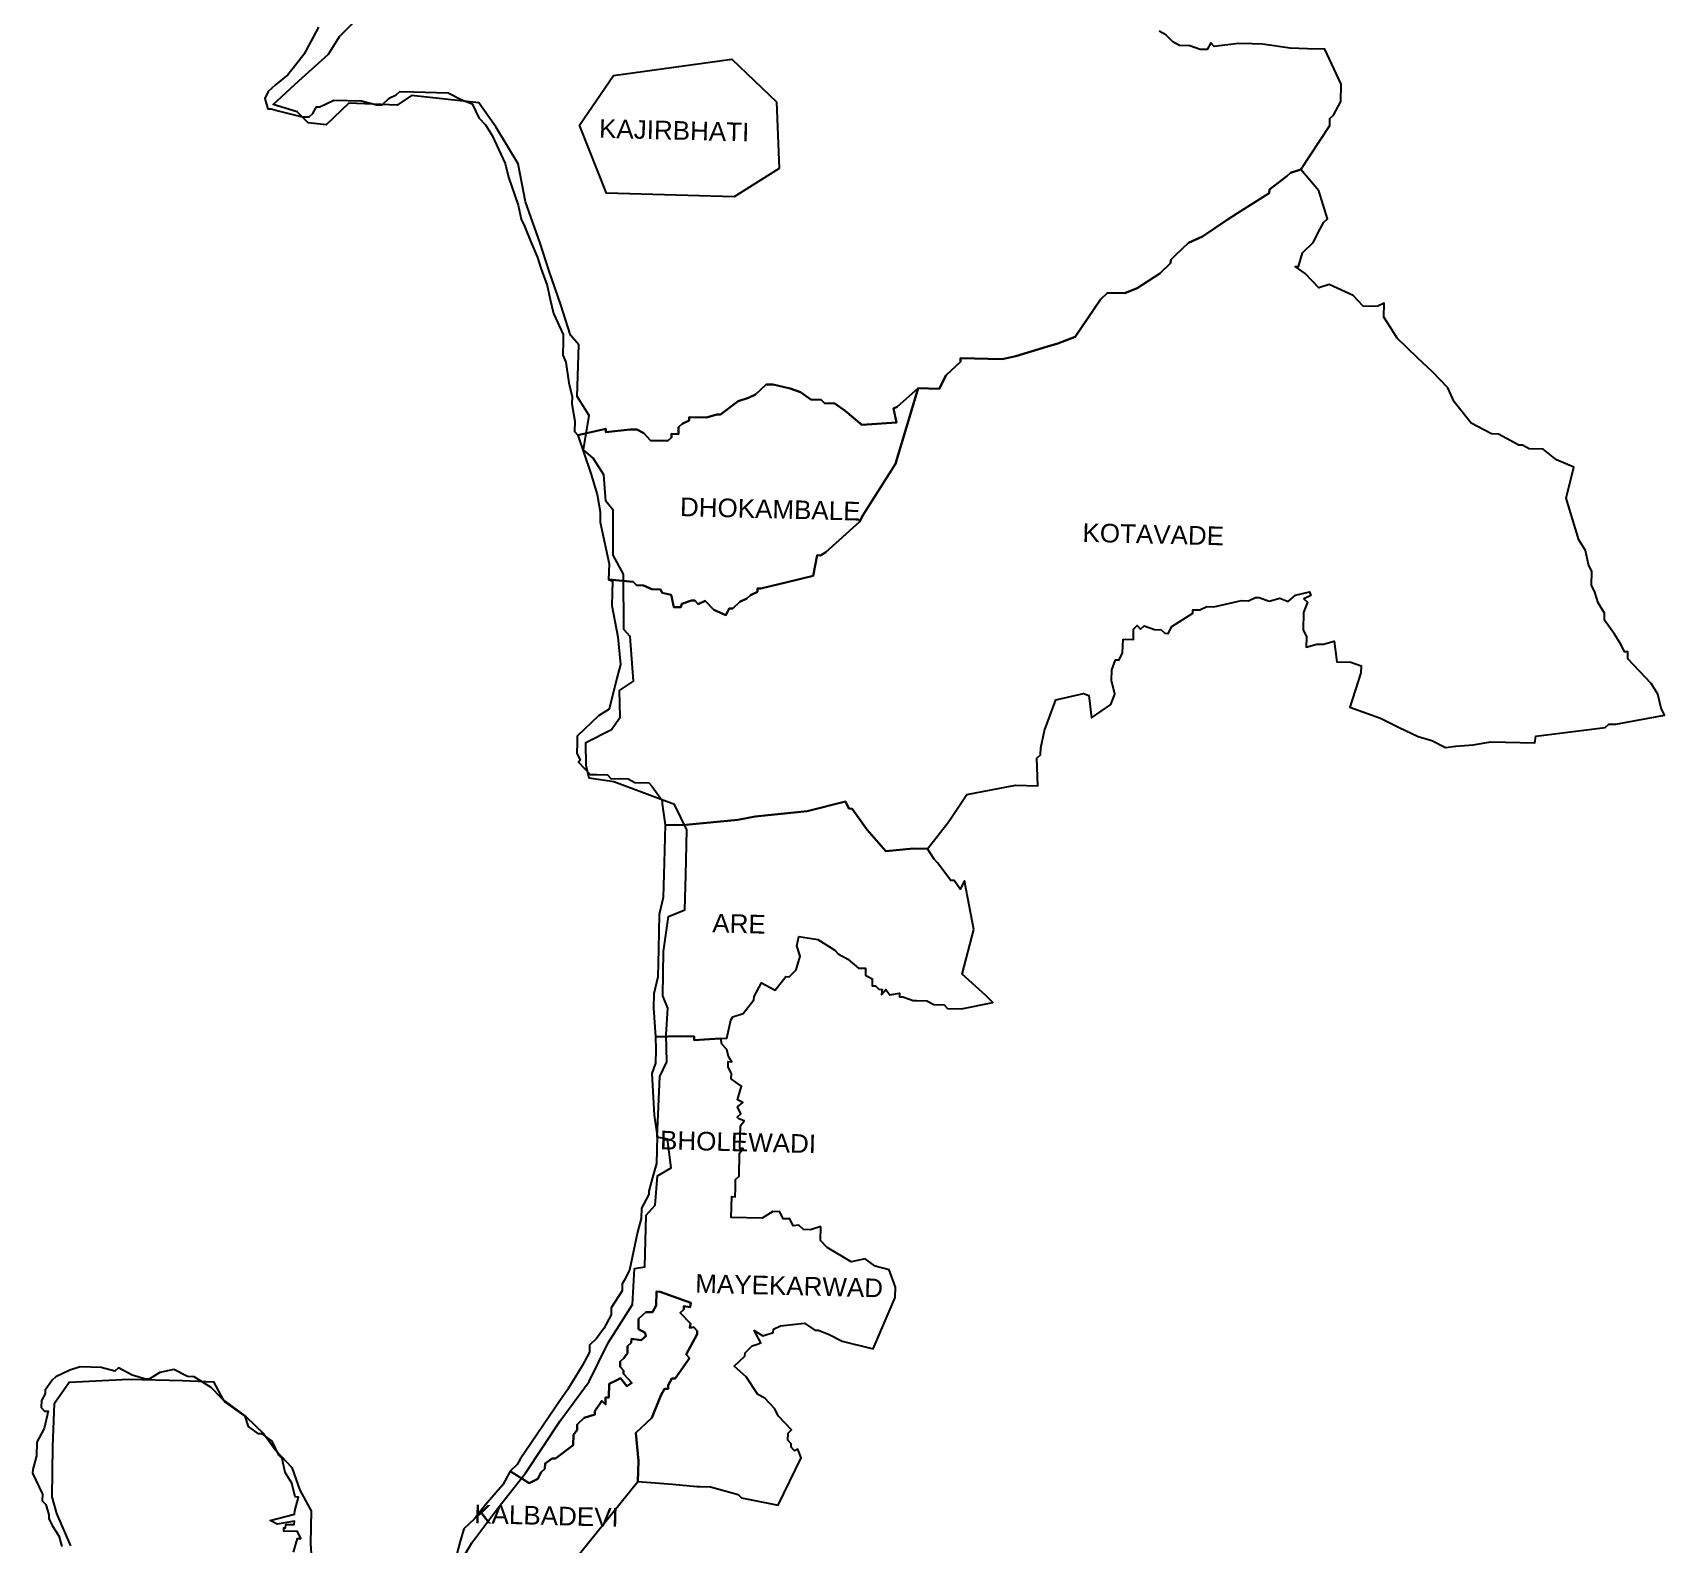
# Model space of a CAD drawing. Header units: metres. Extents: x 306399 to 345774, y 1851529 to 1914552.
# Drawn here: x 313886 to 323006, y 1884736 to 1893187 of the extents above; entities that cross this region are included whole.
import ezdxf

# ---------------------------------------------------------------- set-up
doc = ezdxf.new("R2010")
doc.units = ezdxf.units.M
doc.header["$MEASUREMENT"] = 0
for name, color, linetype in [('TALUKA BOUNDRY', 150, 'Continuous'), ('VILLAGE BOUNDRY', 5, 'Continuous'), ('VILLAGE NAME', 1, 'Continuous')]:
    doc.layers.add(name, color=color, linetype=linetype)
doc.styles.get("Standard").update_dxf_attribs({"font": 'arial.ttf'})

# ---------------------------------------------------------------- blocks, each defined once
blk = doc.blocks.new('57485')
at = {"layer": 'TALUKA BOUNDRY'}
for points in [[(314522.1, 1884762.8, 0), (314440.4, 1884942.2, 0), (314412.5, 1885034.5, 0), (314409.8, 1885314.1, 0), (314414.6, 1885557.7, 0), (314493.8, 1885676.8, 0), (314827.4, 1885700.9, 0), (315126.9, 1885698.2, 0), (315301.3, 1885694, 0), (315357.7, 1885596, 0), (315487.1, 1885502.8, 0), (315587.9, 1885409.9, 0), (315657.4, 1885317.2, 0), (315747.7, 1885224.3, 0), (315796.1, 1885099.4, 0), (315860.2, 1884985.1, 0), (315861.2, 1884801, 0), (315870.6, 1884684.5, 0)], [(316696.4, 1884704.2, 0), (316762.6, 1884822.8, 0), (316904.9, 1885019.2, 0), (317055.1, 1885218.2, 0), (317242.7, 1885515.1, 0), (317400.9, 1885738.4, 0), (317501.8, 1885956.8, 0), (317633.9, 1886172.2, 0), (317640.9, 1886375.2, 0), (317698.3, 1886384.2, 0), (317700.8, 1886673.9, 0), (317750.8, 1886730.3, 0), (317760, 1886895.4, 0), (317835.9, 1886940.7, 0), (317811.3, 1887100.7, 0), (317754.1, 1887110, 0), (317762.3, 1887451.1, 0), (317799.5, 1887532.6, 0), (317793, 1887684.3, 0), (317799.5, 1887833.2, 0), (317768.9, 1887901.1, 0), (317768.4, 1888150.2, 0), (317793.6, 1888345.6, 0), (317882.5, 1888385.4, 0), (317884.2, 1888580.3, 0), (317886.4, 1888832.8, 0), (317814.7, 1888971.5, 0), (317472, 1889091.6, 0), (317334.2, 1889109.1, 0), (317316.6, 1889179.6, 0), (317312.5, 1889309.6, 0), (317453.8, 1889384.2, 0), (317501.3, 1889454.8, 0), (317494.8, 1889603.8, 0), (317570.7, 1889657.3, 0), (317546.9, 1889906.6, 0), (317510.8, 1889945.5, 0), (317503.1, 1890254.2, 0), (317444.1, 1890359, 0), (317438.5, 1890610.8, 0), (317397.3, 1890659.9, 0), (317383, 1890806.2, 0), (317321.3, 1890898.8, 0), (317267, 1890945.3, 0), (317294.7, 1891137.3, 0), (317225.4, 1891241.5, 0), (317227.9, 1891531.2, 0), (317181.5, 1891583.7, 0), (317123.1, 1891752.1, 0), (317054.5, 1891939.5, 0), (317001.2, 1892094.3, 0), (316914.7, 1892323.8, 0), (316869.7, 1892535.4, 0), (316741.3, 1892739.6, 0), (316643.6, 1892873.1, 0), (316266.3, 1892906.3, 0), (316187.7, 1892850.8, 0), (315917, 1892855.9, 0), (315793.5, 1892732.4, 0), (315692.1, 1892741.5, 0), (315630.1, 1892801.6, 0), (315495.1, 1892840.7, 0), (315634.3, 1892974.8, 0), (315797.1, 1893127.7, 0), (315857.8, 1893227.3, 0), (315965.6, 1893340.8, 0)]]:
    blk.add_polyline3d(points, dxfattribs=at)
at = {"layer": 'VILLAGE BOUNDRY'}
for points in [[(315738.5, 1893277.8), (315699.4, 1893200.7), (315660.3, 1893123.5), (315601.9, 1893046.6), (315572.6, 1893008), (315504.6, 1892950.4), (315465.8, 1892911.9), (315446.2, 1892873.4), (315465.2, 1892815.3), (315484.5, 1892815.2), (315523.1, 1892805.3), (315658.3, 1892775.5), (315697, 1892775.3), (315716.4, 1892794.5), (315736, 1892833.1), (315755.3, 1892833), (315832.9, 1892871.2), (315987.6, 1892870.3), (316074.5, 1892850.5), (316103.5, 1892850.3), (316142.3, 1892888.8), (316181.1, 1892907.9), (316200.6, 1892927.1), (316277.9, 1892926.7), (316471.3, 1892925.6), (316548.4, 1892886.5), (316606.3, 1892866.8), (316644.5, 1892789.3), (316683, 1892750.4), (316721.3, 1892692.2), (316797.8, 1892537), (316816.7, 1892459.6), (316873.8, 1892304.6), (316892.7, 1892227.1), (316911.8, 1892188.3), (316950, 1892101.1), (316988.2, 1892013.9), (317007.2, 1891955.8), (317045.3, 1891858.9), (317064.2, 1891781.5), (317083.1, 1891704), (317140.4, 1891587.7), (317140.2, 1891549), (317139.8, 1891471.7), (317158.9, 1891432.9), (317177.6, 1891316.8), (317196.5, 1891239.3), (317196.3, 1891200.7), (317215.1, 1891103.9), (317214.7, 1891045.9), (317233.9, 1891026.4), (317388.8, 1891064.2), (317388.7, 1891044.9), (317524.2, 1891063.4), (317562.9, 1891063.2), (317601.4, 1891043.7), (317639.9, 1891004.8), (317736.6, 1891004.2), (317756, 1891023.5), (317756.1, 1891042.8), (317794.8, 1891042.6), (317795, 1891081.3), (317814.4, 1891100.5), (317853.2, 1891119.6), (317853.3, 1891139), (317950, 1891138.4), (318008.1, 1891157.4), (318027.4, 1891157.3), (318124.5, 1891234.1), (318182.7, 1891253.1), (318221.4, 1891272.2), (318279.8, 1891329.9), (318318.5, 1891329.6), (318415, 1891309.8), (318472.9, 1891290.1), (318530.7, 1891251.1), (318588.7, 1891250.8), (318607.9, 1891231.3), (318665.9, 1891231), (318723.7, 1891192), (318819.9, 1891114.1), (319013.4, 1891132.4), (318994.5, 1891209.8), (319013.9, 1891219.4), (319130.5, 1891325.1), (319246.5, 1891324.4), (319285.6, 1891401.6), (319363.4, 1891478.4), (319363.5, 1891497.8), (319595.5, 1891496.5), (319672.9, 1891515.4), (319847.3, 1891572.4), (319905.4, 1891591.4), (320002.3, 1891629.5), (320138.8, 1891841.4), (320177.7, 1891879.9), (320274.4, 1891879.3), (320342.2, 1891908), (320468.4, 1891994.2), (320526.8, 1892051.9), (320526.9, 1892071.3), (320556, 1892100.1), (320624.1, 1892167.4), (320701.6, 1892205.6), (320837.5, 1892301.5), (320895.7, 1892339.9), (321070.4, 1892454.9), (321070.5, 1892474.2), (321167.6, 1892551), (321187.1, 1892570.2), (321245.2, 1892589.3), (321401.3, 1892839.7), (321401.5, 1892878.4), (321420.9, 1892897.6), (321460.1, 1892974.8), (321460.6, 1893071.4), (321365, 1893265.3), (321268.3, 1893265.8), (321171.7, 1893266.4), (321017.1, 1893286.6), (320959.1, 1893287), (320881.8, 1893287.4), (320746.3, 1893268.8), (320727.1, 1893288.3), (320707.5, 1893249.7), (320668.9, 1893249.9), (320611, 1893269.6), (320553, 1893269.9), (320514.4, 1893289.5), (320475.9, 1893328.4), (320437.4, 1893347.9)], [(317208.2, 1892759.1), (317393.7, 1893040.8), (318053.3, 1893143.9), (318307.5, 1892910.2), (318328.2, 1892539.2), (318080.8, 1892374.2), (317366.2, 1892381.1), (317208.2, 1892759.1)], [(315767.7, 1884750.7), (315787.5, 1884827.9), (315806.8, 1884827.8), (315787.7, 1884866.6), (315710.3, 1884867), (315710.4, 1884886.3), (315720.1, 1884886.3), (315720.2, 1884905.7), (315768.5, 1884905.4), (315768.6, 1884924.7), (315671.8, 1884905.9), (315633.3, 1884925.5), (315768.9, 1884963.4), (315769, 1884982.7), (315788.8, 1885060), (315769.4, 1885060.1), (315750.5, 1885137.5), (315712.2, 1885195.7), (315693.3, 1885273.2), (315674, 1885292.6), (315635.8, 1885370.2), (315578.1, 1885409.2), (315558.7, 1885409.3), (315500.9, 1885448.3), (315481.9, 1885506.4), (315366.4, 1885584.4), (315347.1, 1885603.8), (315289.4, 1885662.2), (315193.1, 1885720.7), (315154.4, 1885720.9), (315077.3, 1885760), (314999.9, 1885741.2), (314941.7, 1885702.8), (314922.3, 1885702.9), (314845.1, 1885722.7), (314767.9, 1885761.8), (314748.5, 1885742.6), (314671.2, 1885762.3), (314555.3, 1885763), (314497.1, 1885744), (314419.6, 1885705.8), (314400.1, 1885686.6), (314361.2, 1885628.7), (314361.1, 1885609.4), (314341.5, 1885570.8), (314341.3, 1885532.2), (314360.5, 1885512.7), (314379.8, 1885512.6), (314360, 1885416), (314320.9, 1885338.9), (314320.4, 1885261.6), (314300.6, 1885184.4), (314300.5, 1885165.1), (314357.9, 1885048.7), (314357.7, 1885010), (314376.9, 1884990.6), (314395.9, 1884932.5), (314395.8, 1884913.1), (314414.9, 1884874.3), (314453.2, 1884816.1), (314472.3, 1884758)], [(317236.3, 1884607), (317684.3, 1885184.6), (317684.9, 1885300.6), (317666.5, 1885455.3), (317754, 1885541.9), (317803.1, 1885667.3), (317822.6, 1885705.8), (317841.9, 1885705.7), (317842, 1885725.1), (317861.6, 1885763.6), (317880.9, 1885763.5), (317959, 1885879.1), (317939.7, 1885898.6), (317998.4, 1886014.2), (317998.5, 1886033.6), (317979.3, 1886053), (317956.7, 1886049.6), (317960.1, 1886072.4), (317902.3, 1886130.8), (317921.8, 1886150), (317921.9, 1886169.3), (317956.6, 1886163.9), (317960.7, 1886188.4), (317787, 1886247.5), (317767.7, 1886247.6), (317767.2, 1886170.2), (317747.7, 1886131.6), (317709, 1886131.9), (317670.1, 1886093.4), (317669.8, 1886035.4), (317708.4, 1886015.9), (317711.7, 1885997.5), (317686.6, 1885975), (317632.4, 1885981.4), (317630.7, 1885958.3), (317611.2, 1885939.1), (317611, 1885900.4), (317591.5, 1885871.5), (317572.1, 1885852.3), (317571.9, 1885823.3), (317591.2, 1885803.8), (317591.1, 1885784.5), (317639.1, 1885735.9), (317611.8, 1885716.3), (317575.7, 1885759), (317552.1, 1885746.1), (317513.4, 1885727), (317512.9, 1885649.6), (317493.6, 1885649.7), (317493.4, 1885611), (317474.1, 1885630.5), (317435.2, 1885572.7), (317435.1, 1885553.3), (317377, 1885534.4), (317338, 1885495.9), (317337.9, 1885466.9), (317318.4, 1885438), (317318.1, 1885380), (317221, 1885303.2), (317201.6, 1885303.3), (317162.8, 1885274.5), (317162.6, 1885245.5), (317143.1, 1885226.3), (317123.6, 1885187.7), (317077, 1885163), (316969.2, 1885227.3), (316930, 1885150.2), (316832.7, 1885034.7), (316774.3, 1884957.7), (316715.9, 1884900), (316696.2, 1884822.8), (316676.4, 1884745.6)]]:
    blk.add_lwpolyline(points, dxfattribs=at)
for points in [[(320302.1, 1889945.6), (320360.2, 1889945.3), (320360.5, 1890003.3), (320379.9, 1890022.6), (320399.1, 1890003.1), (320418.6, 1890022.3), (320476.5, 1890002.6), (320515.2, 1890002.4), (320534.4, 1889983), (320553.7, 1889982.9), (320573.3, 1890021.5), (320689.7, 1890098.1), (320689.8, 1890117.4), (320728.5, 1890117.2), (320767.3, 1890136.4), (320806, 1890136.2), (320960.9, 1890174), (320999.5, 1890173.7), (321038.3, 1890192.8), (321057.6, 1890192.7), (321115.5, 1890173.1), (321173.6, 1890192.1), (321220.6, 1890175), (321260.7, 1890210.9), (321338.2, 1890229.8), (321347.7, 1890210.4), (321309, 1890191.3), (321328.2, 1890171.9), (321308.6, 1890113.9), (321308, 1890017.3), (321327.1, 1889978.5), (321326.8, 1889920.5), (321384.9, 1889939.5), (321423.6, 1889939.3), (321481.7, 1889958.3), (321500.4, 1889842.2), (321577.7, 1889841.7), (321635.6, 1889822.1), (321635.4, 1889783.4), (321576.3, 1889590.4), (321750, 1889531.4), (321856, 1889482.5), (321962.1, 1889433.6), (322039.3, 1889413.7), (322116.5, 1889374.7), (322174.5, 1889384), (322271.2, 1889393.1), (322368, 1889411.9), (322614.3, 1889411.5), (322619.6, 1889449.2), (323006.6, 1889505), (323026, 1889524.2), (323064.7, 1889524), (323335.7, 1889580.5), (323316.6, 1889619.2), (323297.7, 1889696.7), (323259.4, 1889754.9), (323124.8, 1889891), (323125, 1889929.7), (323105.7, 1889929.8), (323086.6, 1889968.6), (323048.2, 1890026.8), (322990.6, 1890104.4), (322990.9, 1890143.1), (322952.6, 1890201.3), (322933.5, 1890259.4), (322914.4, 1890298.2), (322914.9, 1890375.6), (322895.8, 1890414.3), (322876.8, 1890491.8), (322838.5, 1890550), (322762.5, 1890782.5), (322802.1, 1890956.3), (322705.7, 1890995.5), (322628.6, 1891054), (322551.3, 1891054.4), (322512.7, 1891073.9), (322493.4, 1891074), (322377.8, 1891132.7), (322339.1, 1891132.9), (322223.4, 1891191.6), (322127.4, 1891308.1), (322089.1, 1891385.7), (322004.2, 1891471.9), (321916.1, 1891551), (321800.7, 1891658), (321762.3, 1891716.2), (321724, 1891774.5), (321724.4, 1891851.8), (321685.6, 1891832.7), (321608.3, 1891833.1), (321550.6, 1891891.4), (321415.6, 1891950.2), (321357.5, 1891931.2), (321280.6, 1892009), (321222.8, 1892048), (321242.1, 1892047.9), (321261.9, 1892125.1), (321320.3, 1892182.8), (321359.3, 1892259.9), (321378.9, 1892298.5), (321398.3, 1892317.7), (321346.8, 1892472.8), (321245.2, 1892589.3), (321187.1, 1892570.2), (321167.6, 1892551), (321070.5, 1892474.2), (321070.4, 1892454.9), (320895.7, 1892339.9), (320837.5, 1892301.5), (320701.6, 1892205.6), (320624.1, 1892167.4), (320556, 1892100.1), (320526.9, 1892071.3), (320526.8, 1892051.9), (320468.4, 1891994.2), (320342.2, 1891908), (320274.4, 1891879.3), (320177.7, 1891879.9), (320138.8, 1891841.4), (320002.3, 1891629.5), (319905.4, 1891591.4), (319847.3, 1891572.4), (319672.9, 1891515.4), (319595.5, 1891496.5), (319363.5, 1891497.8), (319363.4, 1891478.4), (319285.6, 1891401.6), (319246.5, 1891324.4), (319130.5, 1891325.1), (319012.1, 1890900.4), (318836.5, 1890611.3), (318816.9, 1890572.8), (318632.2, 1890399.8), (318603.1, 1890380.6), (318583.8, 1890380.7), (318563.8, 1890264.8), (318418.6, 1890227), (318273.3, 1890189.2), (318254, 1890189.3), (318253.9, 1890169.9), (318215.1, 1890150.8), (318195.7, 1890131.5), (318156.9, 1890112.4), (318118, 1890074), (318098.7, 1890074.1), (318079.1, 1890035.6), (318011.6, 1890064.9), (317963.5, 1890113.5), (317924.7, 1890094.4), (317905.5, 1890113.9), (317886.2, 1890114), (317832.4, 1890094.3), (317828, 1890075.6), (317789.3, 1890075.8), (317772.7, 1890143.3), (317722.1, 1890153.6), (317712.5, 1890172.9), (317664.2, 1890173.2), (317616, 1890192.9), (317577.3, 1890193.1), (317558.1, 1890212.5), (317421.1, 1890222.4), (317442, 1890213.2), (317441.3, 1890077.8), (317479, 1889903.6), (317497.4, 1889748.8), (317477.6, 1889671.6), (317438, 1889497.8), (317379.8, 1889459.5), (317263.1, 1889344.1), (317262.9, 1889305.4), (317262.6, 1889247.4), (317281.7, 1889208.6), (317271.9, 1889199), (317339.3, 1889130.9), (317377.9, 1889130.7), (317435.9, 1889130.4), (317455.2, 1889111), (317551.8, 1889110.4), (317590.4, 1889090.9), (317667.7, 1889090.5), (317686.9, 1889071), (317744.5, 1888993.3), (317744.4, 1888974), (317763.1, 1888857.9), (317859.7, 1888857.3), (318014.5, 1888875.8), (318169.3, 1888894.2), (318266.1, 1888913), (318556.4, 1888950.1), (318769.4, 1889006.9), (318788.5, 1888968.1), (318807.8, 1888968), (318894.2, 1888851.5), (318999.8, 1888734.9), (319154.6, 1888753.3), (319232, 1888752.9), (319348.9, 1888906.9), (319446.4, 1889061), (319717.4, 1889117.5), (319843.1, 1889116.8), (319834.3, 1889271.5), (319853.7, 1889290.8), (319854, 1889329.4), (319873.8, 1889426), (319932.9, 1889599.7), (320087.7, 1889637.5), (320116.7, 1889627.6), (320135.3, 1889501.9), (320242.1, 1889578.6), (320261.8, 1889636.5), (320242.8, 1889714), (320243.1, 1889772), (320262.8, 1889829.8), (320282.2, 1889829.7), (320301.7, 1889868.3)], [(319012.1, 1890900.4), (319130.5, 1891325.1), (319013.9, 1891219.4), (318994.5, 1891209.8), (319013.4, 1891132.4), (318819.9, 1891114.1), (318723.7, 1891192), (318665.9, 1891231), (318607.9, 1891231.3), (318588.7, 1891250.8), (318530.7, 1891251.1), (318472.9, 1891290.1), (318415, 1891309.8), (318318.5, 1891329.6), (318279.8, 1891329.9), (318221.4, 1891272.2), (318182.7, 1891253.1), (318124.5, 1891234.1), (318027.4, 1891157.3), (318008.1, 1891157.4), (317950, 1891138.4), (317853.3, 1891139), (317853.2, 1891119.6), (317814.4, 1891100.5), (317795, 1891081.3), (317794.8, 1891042.6), (317756.1, 1891042.8), (317756, 1891023.5), (317736.6, 1891004.2), (317639.9, 1891004.8), (317601.4, 1891043.7), (317562.9, 1891063.2), (317524.2, 1891063.4), (317388.7, 1891044.9), (317388.8, 1891064.2), (317233.9, 1891026.4), (317310.1, 1890813.3), (317348.1, 1890697.1), (317366.9, 1890600.3), (317366.6, 1890542.3), (317385.4, 1890464.9), (317423.3, 1890310), (317421.1, 1890222.4), (317558.1, 1890212.5), (317577.3, 1890193.1), (317616, 1890192.9), (317664.2, 1890173.2), (317712.5, 1890172.9), (317722.1, 1890153.6), (317772.7, 1890143.3), (317789.3, 1890075.8), (317828, 1890075.6), (317832.4, 1890094.3), (317886.2, 1890114), (317905.5, 1890113.9), (317924.7, 1890094.4), (317963.5, 1890113.5), (318011.6, 1890064.9), (318079.1, 1890035.6), (318098.7, 1890074.1), (318118, 1890074), (318156.9, 1890112.4), (318195.7, 1890131.5), (318215.1, 1890150.8), (318253.9, 1890169.9), (318254, 1890189.3), (318273.3, 1890189.2), (318418.6, 1890227), (318563.8, 1890264.8), (318583.8, 1890380.7), (318603.1, 1890380.6), (318632.2, 1890399.8), (318816.9, 1890572.8), (318836.5, 1890611.3)], [(319500.1, 1888306.7), (319443.6, 1888577.7), (319418.9, 1888530.4), (319385.6, 1888578), (319366.3, 1888578.1), (319289.5, 1888675.2), (319270.3, 1888694.6), (319232, 1888752.9), (319154.6, 1888753.3), (318999.8, 1888734.9), (318894.2, 1888851.5), (318807.8, 1888968), (318788.5, 1888968.1), (318769.4, 1889006.9), (318556.4, 1888950.1), (318266.1, 1888913), (318169.3, 1888894.2), (318014.5, 1888875.8), (317859.7, 1888857.3), (317763.1, 1888857.9), (317761.9, 1888645.2), (317760.8, 1888451.8), (317740.9, 1888355.3), (317739.8, 1888161.9), (317739.4, 1888084.6), (317738.9, 1888007.2), (317719.1, 1887910.7), (317718.6, 1887833.4), (317733.2, 1887670.9), (317872.4, 1887677.8), (317949.8, 1887677.4), (317949.6, 1887658), (318065.7, 1887667), (318132.8, 1887672.7), (318153.3, 1887772.9), (318163.1, 1887792.2), (318221.2, 1887811.1), (318279.6, 1887888.2), (318279.7, 1887907.5), (318318.9, 1887984.7), (318396, 1887945.5), (318454.4, 1888022.5), (318473.8, 1888022.4), (318512.7, 1888060.9), (318532.4, 1888138.1), (318513.4, 1888196.2), (318522.9, 1888247.4), (318629.6, 1888234.2), (318726, 1888175.7), (318745.2, 1888156.2), (318799.9, 1888126.3), (318860.8, 1888078.2), (318899.4, 1888078), (318899.2, 1888039.4), (318937.8, 1888019.8), (318937.6, 1887981.2), (318956.9, 1887981), (318976.2, 1887961.6), (318995.5, 1887961.5), (318990.8, 1887932.5), (319014.8, 1887961.3), (319037.6, 1887931.4), (319092.1, 1887941.6), (319091.9, 1887922.3), (319111.3, 1887922.2), (319169.1, 1887902.5), (319188.5, 1887902.4), (319246.5, 1887902), (319285, 1887882.5), (319343.1, 1887882.2), (319362.3, 1887862.7), (319439.6, 1887862.3), (319613.9, 1887900), (319575.4, 1887938.9), (319440.7, 1888055.6)], [(318678.6, 1886629.1), (318620.5, 1886610.1), (318581.8, 1886610.4), (318555.5, 1886634.5), (318523.9, 1886630), (318504.8, 1886668.8), (318466.1, 1886669), (318447, 1886707.7), (318408.3, 1886708), (318350.1, 1886669.7), (318176.1, 1886670.6), (318176.8, 1886786.6), (318196.1, 1886786.5), (318196.4, 1886834.9), (318196.6, 1886883.2), (318216.1, 1886902.4), (318215.1, 1887030.8), (318236.3, 1887057), (318216.9, 1887057.1), (318217.6, 1887182.8), (318237.2, 1887211.7), (318208.2, 1887221.5), (318198.6, 1887231.2), (318218, 1887250.5), (318198.9, 1887289.2), (318228.5, 1887313.7), (318199.1, 1887327.9), (318218.9, 1887405.2), (318190, 1887424.6), (318161.1, 1887444.1), (318161.3, 1887473.1), (318142.2, 1887511.9), (318142.4, 1887540.9), (318161.7, 1887540.8), (318142.5, 1887569.9), (318133.1, 1887608.2), (318104.2, 1887637.8), (318099.3, 1887669.9), (318065.7, 1887667), (317949.6, 1887658), (317949.8, 1887677.4), (317872.4, 1887677.8), (317733.2, 1887670.9), (317736.6, 1887601.2), (317736.2, 1887523.9), (317716.6, 1887466), (317734.6, 1887233.8), (317753.3, 1887117.7), (317752.8, 1887040.4), (317752.4, 1886963), (317732.6, 1886885.8), (317712.8, 1886808.6), (317712.7, 1886789.3), (317673.6, 1886712.1), (317673.3, 1886654.1), (317653.5, 1886576.9), (317613.6, 1886364.5), (317584.3, 1886306.6), (317574.5, 1886287.3), (317574.3, 1886248.7), (317515.8, 1886152.3), (317515.5, 1886113.6), (317476.4, 1886036.5), (317437.5, 1885978.7), (317398.6, 1885940.3), (317398.3, 1885901.6), (317359.2, 1885824.5), (317281.1, 1885689.6), (317242.1, 1885631.8), (317022.5, 1885296.2), (317008.1, 1885265.8), (316969.2, 1885227.3), (317077, 1885163), (317123.6, 1885187.7), (317143.1, 1885226.3), (317162.6, 1885245.5), (317162.8, 1885274.5), (317201.6, 1885303.3), (317221, 1885303.2), (317318.1, 1885380), (317318.4, 1885438), (317337.9, 1885466.9), (317338, 1885495.9), (317377, 1885534.4), (317435.1, 1885553.3), (317435.2, 1885572.7), (317474.1, 1885630.5), (317493.4, 1885611), (317493.6, 1885649.7), (317512.9, 1885649.6), (317513.4, 1885727), (317552.1, 1885746.1), (317575.7, 1885759), (317611.8, 1885716.3), (317639.1, 1885735.9), (317591.1, 1885784.5), (317591.2, 1885803.8), (317571.9, 1885823.3), (317572.1, 1885852.3), (317591.5, 1885871.5), (317611, 1885900.4), (317611.2, 1885939.1), (317630.7, 1885958.3), (317632.4, 1885981.4), (317686.6, 1885975), (317711.7, 1885997.5), (317708.4, 1886015.9), (317669.8, 1886035.4), (317670.1, 1886093.4), (317709, 1886131.9), (317747.7, 1886131.6), (317767.2, 1886170.2), (317767.7, 1886247.6), (317787, 1886247.5), (317960.7, 1886188.4), (317956.6, 1886163.9), (317921.9, 1886169.3), (317921.8, 1886150), (317902.3, 1886130.8), (317960.1, 1886072.4), (317956.7, 1886049.6), (317979.3, 1886053), (317998.5, 1886033.6), (317998.4, 1886014.2), (317939.7, 1885898.6), (317959, 1885879.1), (317880.9, 1885763.5), (317861.6, 1885763.6), (317842, 1885725.1), (317841.9, 1885705.7), (317822.6, 1885705.8), (317803.1, 1885667.3), (317754, 1885541.9), (317666.5, 1885455.3), (317684.9, 1885300.6), (317684.3, 1885184.6), (317877.6, 1885173.8), (318012.9, 1885163.4), (318032.2, 1885163.3), (318090.2, 1885163), (318244.7, 1885123.4), (318263.9, 1885104), (318470.2, 1885067.6), (318593.9, 1885334.1), (318573.8, 1885382.5), (318555.5, 1885373), (318536.3, 1885392.4), (318536.4, 1885411.8), (318517.1, 1885431.2), (318517.3, 1885469.9), (318536.8, 1885489.1), (318459.9, 1885566.9), (318440.8, 1885605.7), (318383.1, 1885664), (318344.5, 1885683.6), (318277.4, 1885780.6), (318210, 1885839), (318268.4, 1885896.7), (318268.5, 1885916), (318307.4, 1885954.5), (318336.5, 1885964), (318355.8, 1885973.5), (318317.6, 1886041.4), (318365.7, 1886012.1), (318423.8, 1886031.2), (318423.9, 1886050.5), (318462.7, 1886069.6), (318598.2, 1886088.2), (318656, 1886049.2), (318675.3, 1886049.1), (318733.2, 1886029.4), (318810.3, 1885990.3), (318984.1, 1885950.6), (319101.7, 1886240), (319102.1, 1886298), (319063.9, 1886394.9), (318986.7, 1886414.7), (318929, 1886453.7), (318851.5, 1886434.8), (318716.6, 1886512.9), (318678.1, 1886551.8)]]:
    blk.add_lwpolyline(points, close=True, dxfattribs=at)
at = {"layer": 'VILLAGE NAME', "char_height": 104.04, "attachment_point": 1, "rotation": 359.67619}
for s, width, insert in [('KAJIRBHATI', 1512.254, (317318.6, 1892794.6)), ('DHOKAMBALE', 108.17, (317812.4, 1890689)), ('KOTAVADE', 108.17, (320064.5, 1890589.4)), ('ARE', 108.17, (318038.7, 1888365.9)), ('BHOLEWADI', 108.17, (317770.6, 1887147.4)), ('MAYEKARWAD', 108.17, (317983.1, 1886349.9)), ('KALBADEVI', 1115.134, (316773.2, 1885037.7))]:
    blk.add_mtext_dynamic_manual_height_columns(s, width=width, gutter_width=520.2, heights=[0], dxfattribs=dict(at, insert=insert))

msp = doc.modelspace()

# ---------------------------------------------------------------- block references
at = {"layer": 'VILLAGE BOUNDRY', "rotation": 358.8738758728772}
msp.add_blockref('57485', (-37403.7, 6510.7), dxfattribs=at)

doc.saveas('drawing.dxf')
